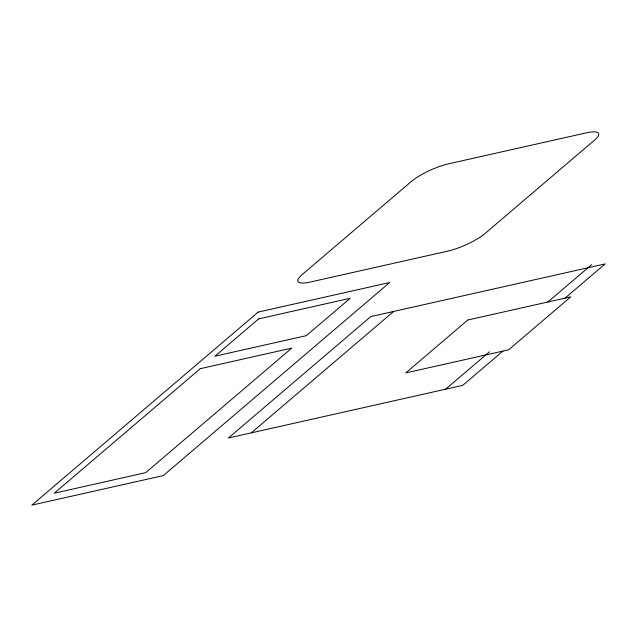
<?xml version="1.0" encoding="UTF-8"?>
<svg xmlns="http://www.w3.org/2000/svg" width="637" height="637" viewBox="0 0 637 637"><rect width="100%" height="100%" fill="white"/><g stroke="black" fill="none" stroke-linecap="round" stroke-linejoin="round"><path stroke-width="0.96" d="M251.273 432.881L393.658 311.445M445.621 389.191L489.431 351.823M547.844 302.01L591.654 264.642M502.927 351.083L462.765 385.337L228.412 438.017L370.798 316.581L605.15 263.901L564.987 298.156M258.2 312.09L31.85 505.133L163.319 475.584L389.669 282.533L258.2 312.09M411.542 181.314L302.01 274.722A29.445 7.126 -23.6 0 0 310.275 282.04L447.461 251.201A29.437 7.118 -23.6 0 0 484.924 233.604L594.456 140.196A29.437 7.118 -23.6 0 0 586.191 132.878L449.013 163.717A29.445 7.126 -23.6 0 0 411.542 181.314M200.273 368.68L54.241 493.221L145.69 472.662L291.73 348.12L200.273 368.68M258.686 318.858L214.876 356.218L306.333 335.659L350.143 298.299L258.686 318.858M467.821 319.997L405.761 372.932L508.644 349.801L570.712 296.866L467.821 319.997"/></g></svg>
